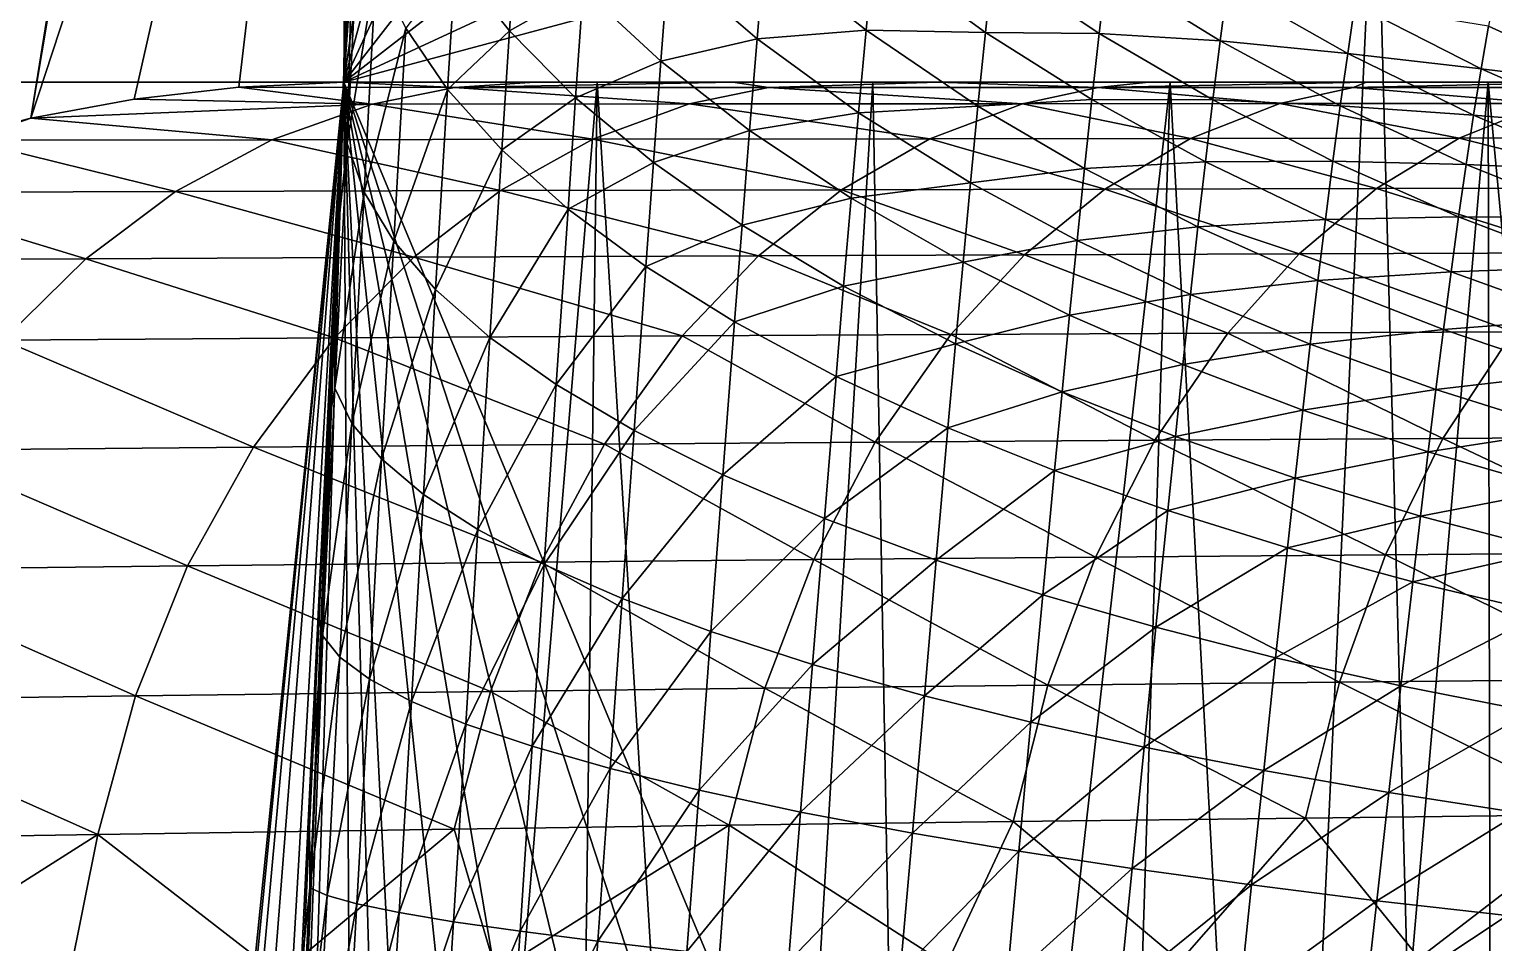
# Model space of a CAD drawing. Extents: x -53 to 3.8, y 0 to 88.2.
# Drawn here: x -42.74 to -39.903, y 68.582 to 70.351 of the extents above; entities that cross this region are included whole.
import ezdxf

# ---------------------------------------------------------------- set-up
doc = ezdxf.new("R2010")
doc.units = 0

msp = doc.modelspace()

# ---------------------------------------------------------------- linework, layer by layer
for points in [[(-44.2743, 70.249, 13.5), (-42.131, 74.249, 13.5), (-46.131, 84.249, 13.5)], [(-46.131, 70.249), (-46.131, 84.249), (-42.131, 74.249)], [(-42.131, 74.249), (-42.1091, 73.8309), (-46.131, 70.249)], [(-44.2743, 70.249, 13.5), (-43.4934, 69.8931, 13.5), (-42.131, 74.249, 13.5)], [(-43.4934, 69.8931, 13.5), (-43.3134, 69.986, 13.5), (-42.131, 74.249, 13.5)], [(-43.3134, 69.986, 13.5), (-43.1263, 70.0646, 13.5), (-42.131, 74.249, 13.5)], [(-42.131, 74.249, 13.5), (-43.1263, 70.0646, 13.5), (-42.1291, 74.1265, 13.5)], [(-42.9338, 70.1291, 13.5), (-42.1291, 74.1265, 13.5), (-43.1263, 70.0646, 13.5)], [(-42.1235, 74.0041, 13.5), (-42.1291, 74.1265, 13.5), (-42.9338, 70.1291, 13.5)], [(-42.7369, 70.1795, 13.5), (-42.1235, 74.0041, 13.5), (-42.9338, 70.1291, 13.5)], [(-42.1141, 73.8819, 13.5), (-42.1235, 74.0041, 13.5), (-42.7369, 70.1795, 13.5)], [(-42.1182, 72.0645, 13.5), (-42.1141, 73.8819, 13.5), (-42.7369, 70.1795, 13.5)], [(-42.1091, 73.8309), (-42.0436, 73.4174), (-46.131, 70.249)], [(-42.0964, 73.7241, 12.7894), (-42.131, 70.249, 13.5), (-42.131, 70.249, 13.441)], [(-42.0787, 73.6043, 12.0224), (-42.0964, 73.7241, 12.7894), (-42.131, 70.249, 13.441)], [(-42.0964, 73.7241, 12.7894), (-42.1182, 72.0645, 13.5), (-42.131, 70.249, 13.5)], [(-42.131, 70.249, 13.441), (-42.0698, 73.5515, 11.6145), (-42.0787, 73.6043, 12.0224)], [(-42.0605, 73.5005, 11.1785), (-42.0698, 73.5515, 11.6145), (-42.131, 70.249, 13.441)], [(-42.0509, 73.4515, 10.7167), (-42.0605, 73.5005, 11.1785), (-42.131, 70.249, 13.441)], [(-42.131, 70.249, 9.33625), (-42.0509, 73.4515, 10.7167), (-42.131, 70.249, 13.441)], [(-42.041, 73.4044, 10.2312), (-42.0509, 73.4515, 10.7167), (-42.131, 70.249, 9.33625)], [(-46.131, 70.249), (-42.0436, 73.4174), (-42.131, 70.249)], [(-42.0436, 73.4174), (-41.9352, 73.0129), (-42.131, 70.249)], [(-42.031, 73.359, 9.72436), (-42.041, 73.4044, 10.2312), (-42.131, 70.249, 9.33625)], [(-42.131, 70.249, 9.33625), (-42.0208, 73.3155, 9.19837), (-42.031, 73.359, 9.72436)], [(-42.0105, 73.2737, 8.65548), (-42.0208, 73.3155, 9.19837), (-42.131, 70.249, 9.33625)], [(-42.144, 69.9298, 8.96014), (-42.0105, 73.2737, 8.65548), (-42.131, 70.249, 9.33625)], [(-42.0002, 73.2336, 8.09792), (-42.0105, 73.2737, 8.65548), (-42.144, 69.9298, 8.96014)], [(-42.1463, 69.9161, 8.19953), (-42.0002, 73.2336, 8.09792), (-42.144, 69.9298, 8.96014)], [(-42.0906, 71.0472, 7.38617), (-42.0002, 73.2336, 8.09792), (-42.1463, 69.9161, 8.19953)], [(-42.131, 70.249), (-41.9352, 73.0129), (-41.7852, 72.6221)], [(-41.7852, 72.6221), (-41.5951, 72.249), (-42.131, 70.249)], [(-41.5951, 72.249), (-41.3671, 71.8979), (-42.131, 70.249)], [(-42.7369, 70.1795, 13.5), (-42.5367, 70.2162, 13.5), (-42.1182, 72.0645, 13.5)], [(-42.5367, 70.2162, 13.5), (-42.3344, 70.2392, 13.5), (-42.1182, 72.0645, 13.5)], [(-42.1182, 72.0645, 13.5), (-42.3344, 70.2392, 13.5), (-42.131, 70.249, 13.5)], [(-42.131, 70.249), (-41.3671, 71.8979), (-41.1036, 71.5725)], [(-41.1036, 71.5725), (-40.8075, 71.2764), (-42.131, 70.249)], [(-40.8075, 71.2764), (-40.4821, 71.0129), (-42.131, 70.249)], [(-42.1109, 70.6532, 7.56819), (-42.0906, 71.0472, 7.38617), (-42.1463, 69.9161, 8.19953)], [(-42.131, 70.249), (-40.4821, 71.0129), (-40.131, 70.7849)], [(-42.131, 70.249), (-40.131, 70.7849), (-40.3543, 65.9824)], [(-40.3543, 65.9824), (-40.131, 70.7849), (-40.0054, 66.0984)], [(-40.131, 70.7849), (-39.7579, 70.5948), (-40.0054, 66.0984)], [(-42.1463, 69.9161, 8.19953), (-42.131, 70.249, 7.72214), (-42.1109, 70.6532, 7.56819)], [(-42.1109, 70.6532, 7.56819), (-42.131, 70.249, 7.72214), (-42.1243, 70.1304, 7.42936)], [(-42.1003, 70.5933, 7.25059), (-42.1109, 70.6532, 7.56819), (-42.1243, 70.1304, 7.42936)], [(-42.1243, 70.1304, 7.42936), (-42.0678, 70.4732, 6.96034), (-42.1003, 70.5933, 7.25059)], [(-40.0054, 66.0984), (-39.7579, 70.5948), (-39.648, 66.1818)], [(-41.9146, 70.4804, 6.27628), (-41.8098, 70.3481, 6.00927), (-41.7948, 70.5729, 5.88699)], [(-41.8098, 70.3481, 6.00927), (-41.6668, 70.4291, 5.63627), (-41.7948, 70.5729, 5.88699)], [(-42.0108, 70.3534, 6.67379), (-41.9297, 70.2347, 6.39271), (-41.9146, 70.4804, 6.27628)], [(-41.9146, 70.4804, 6.27628), (-41.9297, 70.2347, 6.39271), (-41.8098, 70.3481, 6.00927)], [(-41.6668, 70.4291, 5.63627), (-41.5164, 70.2897, 5.39572), (-41.5017, 70.4805, 5.27727)], [(-41.5164, 70.2897, 5.39572), (-41.33, 70.3332, 5.05597), (-41.5017, 70.4805, 5.27727)], [(-41.5017, 70.4805, 5.27727), (-41.33, 70.3332, 5.05597), (-41.3156, 70.5052, 4.93535)], [(-41.33, 70.3332, 5.05597), (-41.1189, 70.3494, 4.73025), (-41.3156, 70.5052, 4.93535)], [(-41.3156, 70.5052, 4.93535), (-41.1189, 70.3494, 4.73025), (-41.1046, 70.5031, 4.60901)], [(-41.1189, 70.3494, 4.73025), (-40.8878, 70.3453, 4.42651), (-41.1046, 70.5031, 4.60901)], [(-41.1046, 70.5031, 4.60901), (-40.8878, 70.3453, 4.42651), (-40.8736, 70.4819, 4.30584)], [(-40.8878, 70.3453, 4.42651), (-40.6671, 70.3434, 4.16506), (-40.8736, 70.4819, 4.30584)], [(-40.8736, 70.4819, 4.30584), (-40.6671, 70.3434, 4.16506), (-40.653, 70.4652, 4.04488)], [(-42.1243, 70.1304, 7.42936), (-42.0915, 70.0358, 7.13009), (-42.0678, 70.4732, 6.96034)], [(-42.0915, 70.0358, 7.13009), (-42.0108, 70.3534, 6.67379), (-42.0678, 70.4732, 6.96034)], [(-40.6671, 70.3434, 4.16506), (-40.4328, 70.3288, 3.9232), (-40.653, 70.4652, 4.04488)], [(-40.653, 70.4652, 4.04488), (-40.4328, 70.3288, 3.9232), (-40.4187, 70.4366, 3.80422)], [(-41.8098, 70.3481, 6.00927), (-41.6816, 70.2188, 5.75112), (-41.6668, 70.4291, 5.63627)], [(-41.6816, 70.2188, 5.75112), (-41.5164, 70.2897, 5.39572), (-41.6668, 70.4291, 5.63627)], [(-40.4328, 70.3288, 3.9232), (-40.1858, 70.3046, 3.70144), (-40.4187, 70.4366, 3.80422)], [(-40.4187, 70.4366, 3.80422), (-40.1858, 70.3046, 3.70144), (-40.1718, 70.3997, 3.58419)], [(-39.9132, 70.3576, 3.38465), (-39.6582, 70.2416, 3.31816), (-39.8993, 70.4338, 3.26568)], [(-40.1858, 70.3046, 3.70144), (-39.9273, 70.2745, 3.49989), (-40.1718, 70.3997, 3.58419)], [(-40.1718, 70.3997, 3.58419), (-39.9273, 70.2745, 3.49989), (-39.9132, 70.3576, 3.38465)], [(-42.0108, 70.3534, 6.67379), (-42.0915, 70.0358, 7.13009), (-42.0342, 69.9412, 6.83454)], [(-42.0342, 69.9412, 6.83454), (-41.9297, 70.2347, 6.39271), (-42.0108, 70.3534, 6.67379)], [(-41.9297, 70.2347, 6.39271), (-41.8247, 70.1176, 6.11891), (-41.8098, 70.3481, 6.00927)], [(-41.8098, 70.3481, 6.00927), (-41.8247, 70.1176, 6.11891), (-41.6816, 70.2188, 5.75112)], [(-41.33, 70.3332, 5.05597), (-41.1333, 70.1896, 4.84276), (-41.1189, 70.3494, 4.73025)], [(-41.1333, 70.1896, 4.84276), (-40.9021, 70.2025, 4.5395), (-41.1189, 70.3494, 4.73025)], [(-41.1189, 70.3494, 4.73025), (-40.9021, 70.2025, 4.5395), (-40.8878, 70.3453, 4.42651)], [(-40.9021, 70.2025, 4.5395), (-40.6813, 70.2154, 4.27846), (-40.8878, 70.3453, 4.42651)], [(-40.8878, 70.3453, 4.42651), (-40.6813, 70.2154, 4.27846), (-40.6671, 70.3434, 4.16506)], [(-40.6813, 70.2154, 4.27846), (-40.447, 70.2145, 4.0362), (-40.6671, 70.3434, 4.16506)], [(-40.6671, 70.3434, 4.16506), (-40.447, 70.2145, 4.0362), (-40.4328, 70.3288, 3.9232)], [(-39.9273, 70.2745, 3.49989), (-39.6582, 70.2416, 3.31816), (-39.9132, 70.3576, 3.38465)], [(-41.5164, 70.2897, 5.39572), (-41.3445, 70.1553, 5.16679), (-41.33, 70.3332, 5.05597)], [(-41.3445, 70.1553, 5.16679), (-41.1333, 70.1896, 4.84276), (-41.33, 70.3332, 5.05597)], [(-40.447, 70.2145, 4.0362), (-40.2001, 70.2032, 3.81346), (-40.4328, 70.3288, 3.9232)], [(-40.4328, 70.3288, 3.9232), (-40.2001, 70.2032, 3.81346), (-40.1858, 70.3046, 3.70144)], [(-41.6816, 70.2188, 5.75112), (-41.531, 70.0932, 5.50338), (-41.5164, 70.2897, 5.39572)], [(-41.531, 70.0932, 5.50338), (-41.3445, 70.1553, 5.16679), (-41.5164, 70.2897, 5.39572)], [(-40.2001, 70.2032, 3.81346), (-39.9417, 70.1849, 3.61053), (-40.1858, 70.3046, 3.70144)], [(-40.1858, 70.3046, 3.70144), (-39.9417, 70.1849, 3.61053), (-39.9273, 70.2745, 3.49989)], [(-39.9417, 70.1849, 3.61053), (-39.6728, 70.1629, 3.42726), (-39.9273, 70.2745, 3.49989)], [(-39.9273, 70.2745, 3.49989), (-39.6728, 70.1629, 3.42726), (-39.6582, 70.2416, 3.31816)], [(-42.131, 70.249), (-42.9009, 62.6519), (-46.131, 70.249)], [(-42.9009, 62.6519), (-42.131, 70.249), (-42.847, 63.0159)], [(-42.847, 63.0159), (-42.131, 70.249), (-42.76, 63.3727)], [(-42.76, 63.3727), (-42.131, 70.249), (-42.6406, 63.7202)], [(-42.6406, 63.7202), (-42.131, 70.249), (-42.4894, 64.0559)], [(-42.0759, 70.2065, 14.1837), (-42.3344, 70.2392, 13.5), (-42.5367, 70.2162, 13.5)], [(-42.4894, 64.0559), (-42.131, 70.249), (-42.3082, 64.376)], [(-42.131, 70.249, 9.33625), (-42.4638, 61.4679, 10.4947), (-42.3044, 65.9926, 9.45638)], [(-42.4638, 61.4679, 10.4947), (-42.131, 70.249, 9.33625), (-42.0052, 65.8584, 10.4637)], [(-42.3344, 70.2392, 13.5), (-42.131, 70.2487, 13.5), (-42.131, 70.249, 13.5)], [(-41.9162, 70.2383, 14.057), (-42.131, 70.2487, 13.5), (-42.3344, 70.2392, 13.5)], [(-41.9162, 70.2383, 14.057), (-42.3344, 70.2392, 13.5), (-42.0759, 70.2065, 14.1837)], [(-42.3082, 64.376), (-42.131, 70.249), (-42.0987, 64.6776)], [(-42.3044, 65.9926, 9.45638), (-42.144, 69.9298, 8.96014), (-42.131, 70.249, 9.33625)], [(-42.1474, 69.9095, 7.82718), (-42.131, 70.249, 7.72214), (-42.1463, 69.9161, 8.19953)], [(-42.1243, 70.1304, 7.42936), (-42.131, 70.249, 7.72214), (-42.1474, 69.9095, 7.82718)], [(-42.131, 70.249, 13.441), (-42.131, 70.249, 13.5), (-42.131, 70.2487, 13.5)], [(-41.7605, 70.249, 13.9218), (-42.131, 70.2487, 13.5), (-41.9162, 70.2383, 14.057)], [(-41.7605, 70.249, 13.9218), (-42.131, 70.249, 13.441), (-42.131, 70.2487, 13.5)], [(-42.131, 70.249, 13.441), (-41.7605, 70.249, 13.9218), (-39.2587, 70.249, 13.397)], [(-42.131, 70.249, 13.441), (-41.6397, 70.249, 10.2041), (-42.131, 70.249, 9.33625)], [(-41.1055, 70.249, 11.0463), (-41.6397, 70.249, 10.2041), (-42.131, 70.249, 13.441)], [(-40.5296, 70.249, 11.8605), (-41.1055, 70.249, 11.0463), (-42.131, 70.249, 13.441)], [(-42.131, 70.249, 13.441), (-39.9135, 70.249, 12.6447), (-40.5296, 70.249, 11.8605)], [(-39.2587, 70.249, 13.397), (-39.9135, 70.249, 12.6447), (-42.131, 70.249, 13.441)], [(-40.6915, 65.8347), (-42.131, 70.249), (-40.3543, 65.9824)], [(-41.013, 65.6572), (-42.131, 70.249), (-40.6915, 65.8347)], [(-41.3166, 65.4512), (-42.131, 70.249), (-41.013, 65.6572)], [(-41.6004, 65.2179), (-42.131, 70.249), (-41.3166, 65.4512)], [(-41.8622, 64.959), (-42.131, 70.249), (-41.6004, 65.2179)], [(-42.0987, 64.6776), (-42.131, 70.249), (-41.8622, 64.959)], [(-42.131, 70.249, 9.33625), (-41.6397, 70.249, 10.2041), (-42.0052, 65.8584, 10.4637)], [(-41.4615, 70.2068, 14.9216), (-41.9162, 70.2383, 14.057), (-42.0759, 70.2065, 14.1837)], [(-41.9529, 69.8472, 6.54455), (-41.9297, 70.2347, 6.39271), (-42.0342, 69.9412, 6.83454)], [(-42.0052, 65.8584, 10.4637), (-41.6397, 70.249, 10.2041), (-41.6958, 65.8584, 11.0024)], [(-41.9529, 69.8472, 6.54455), (-41.8247, 70.1176, 6.11891), (-41.9297, 70.2347, 6.39271)], [(-41.3768, 70.249, 14.392), (-41.7605, 70.249, 13.9218), (-41.9162, 70.2383, 14.057)], [(-41.3081, 70.2384, 14.7887), (-41.3768, 70.249, 14.392), (-41.9162, 70.2383, 14.057)], [(-41.3081, 70.2384, 14.7887), (-41.9162, 70.2383, 14.057), (-41.4615, 70.2068, 14.9216)], [(-41.7605, 70.249, 13.9218), (-41.3768, 70.249, 14.392), (-39.2587, 70.249, 13.397)], [(-41.6958, 65.8584, 11.0024), (-41.6397, 70.249, 10.2041), (-41.3696, 65.8584, 11.5313)], [(-41.3696, 65.8584, 11.5313), (-41.6397, 70.249, 10.2041), (-41.1055, 70.249, 11.0463)], [(-40.8159, 70.2072, 15.6323), (-41.3081, 70.2384, 14.7887), (-41.4615, 70.2068, 14.9216)], [(-40.9801, 70.249, 14.8515), (-41.3768, 70.249, 14.392), (-41.3081, 70.2384, 14.7887)], [(-41.3768, 70.249, 14.392), (-40.9801, 70.249, 14.8515), (-38.567, 70.249, 14.1154)], [(-39.2587, 70.249, 13.397), (-41.3768, 70.249, 14.392), (-38.567, 70.249, 14.1154)], [(-41.3696, 65.8584, 11.5313), (-41.1055, 70.249, 11.0463), (-41.027, 65.8584, 12.0497)], [(-40.669, 70.2385, 15.4934), (-40.9801, 70.249, 14.8515), (-41.3081, 70.2384, 14.7887)], [(-40.669, 70.2385, 15.4934), (-41.3081, 70.2384, 14.7887), (-40.8159, 70.2072, 15.6323)], [(-41.027, 65.8584, 12.0497), (-41.1055, 70.249, 11.0463), (-40.5296, 70.249, 11.8605)], [(-41.027, 65.8584, 12.0497), (-40.5296, 70.249, 11.8605), (-40.6684, 65.8584, 12.5572)], [(-40.5709, 70.249, 15.2997), (-40.9801, 70.249, 14.8515), (-40.669, 70.2385, 15.4934)], [(-40.9801, 70.249, 14.8515), (-40.5709, 70.249, 15.2997), (-37.8401, 70.249, 14.7982)], [(-38.567, 70.249, 14.1154), (-40.9801, 70.249, 14.8515), (-37.8401, 70.249, 14.7982)], [(-40.3174, 70.2074, 16.1414), (-40.669, 70.2385, 15.4934), (-40.8159, 70.2072, 15.6323)], [(-40.1493, 70.249, 15.7363), (-40.5709, 70.249, 15.2997), (-40.669, 70.2385, 15.4934)], [(-40.1754, 70.2385, 15.9983), (-40.1493, 70.249, 15.7363), (-40.669, 70.2385, 15.4934)], [(-40.1754, 70.2385, 15.9983), (-40.669, 70.2385, 15.4934), (-40.3174, 70.2074, 16.1414)], [(-40.6684, 65.8584, 12.5572), (-40.5296, 70.249, 11.8605), (-40.2942, 65.8584, 13.0534)], [(-40.5709, 70.249, 15.2997), (-40.1493, 70.249, 15.7363), (-37.8401, 70.249, 14.7982)], [(-40.5296, 70.249, 11.8605), (-39.9135, 70.249, 12.6447), (-40.2942, 65.8584, 13.0534)], [(-39.8029, 70.2077, 16.6343), (-40.1754, 70.2385, 15.9983), (-40.3174, 70.2074, 16.1414)], [(-40.2942, 65.8584, 13.0534), (-39.9135, 70.249, 12.6447), (-39.9046, 65.8584, 13.5377)], [(-39.7158, 70.249, 16.1611), (-40.1493, 70.249, 15.7363), (-40.1754, 70.2385, 15.9983)], [(-39.666, 70.2386, 16.4871), (-39.7158, 70.249, 16.1611), (-40.1754, 70.2385, 15.9983)], [(-39.666, 70.2386, 16.4871), (-40.1754, 70.2385, 15.9983), (-39.8029, 70.2077, 16.6343)], [(-40.1493, 70.249, 15.7363), (-39.7158, 70.249, 16.1611), (-37.0798, 70.249, 15.4436)], [(-37.8401, 70.249, 14.7982), (-40.1493, 70.249, 15.7363), (-37.0798, 70.249, 15.4436)], [(-39.5001, 65.8584, 14.0096), (-39.9135, 70.249, 12.6447), (-39.2587, 70.249, 13.397)], [(-39.9046, 65.8584, 13.5377), (-39.9135, 70.249, 12.6447), (-39.5001, 65.8584, 14.0096)], [(-42.7369, 70.1795, 13.5), (-42.0759, 70.2065, 14.1837), (-42.5367, 70.2162, 13.5)], [(-42.2705, 70.1375, 14.3382), (-42.0759, 70.2065, 14.1837), (-42.7369, 70.1795, 13.5)], [(-42.2705, 70.1375, 14.3382), (-41.6485, 70.1385, 15.0837), (-42.0759, 70.2065, 14.1837)], [(-41.6485, 70.1385, 15.0837), (-41.4615, 70.2068, 14.9216), (-42.0759, 70.2065, 14.1837)], [(-41.8247, 70.1176, 6.11891), (-41.6964, 70.0031, 5.85414), (-41.6816, 70.2188, 5.75112)], [(-41.6816, 70.2188, 5.75112), (-41.6964, 70.0031, 5.85414), (-41.531, 70.0932, 5.50338)], [(-41.6485, 70.1385, 15.0837), (-40.9951, 70.1394, 15.8017), (-41.4615, 70.2068, 14.9216)], [(-40.9951, 70.1394, 15.8017), (-40.8159, 70.2072, 15.6323), (-41.4615, 70.2068, 14.9216)], [(-41.1333, 70.1896, 4.84276), (-40.9165, 70.054, 4.64434), (-40.9021, 70.2025, 4.5395)], [(-40.9951, 70.1394, 15.8017), (-40.4906, 70.14, 16.3159), (-40.8159, 70.2072, 15.6323)], [(-40.9165, 70.054, 4.64434), (-40.6957, 70.0815, 4.38464), (-40.9021, 70.2025, 4.5395)], [(-40.9021, 70.2025, 4.5395), (-40.6957, 70.0815, 4.38464), (-40.6813, 70.2154, 4.27846)], [(-40.4906, 70.14, 16.3159), (-40.3174, 70.2074, 16.1414), (-40.8159, 70.2072, 15.6323)], [(-40.6957, 70.0815, 4.38464), (-40.4613, 70.0943, 4.14282), (-40.6813, 70.2154, 4.27846)], [(-40.6813, 70.2154, 4.27846), (-40.4613, 70.0943, 4.14282), (-40.447, 70.2145, 4.0362)], [(-40.4906, 70.14, 16.3159), (-39.97, 70.1406, 16.8138), (-40.3174, 70.2074, 16.1414)], [(-40.4613, 70.0943, 4.14282), (-40.2145, 70.0958, 3.91983), (-40.447, 70.2145, 4.0362)], [(-40.447, 70.2145, 4.0362), (-40.2145, 70.0958, 3.91983), (-40.2001, 70.2032, 3.81346)], [(-39.97, 70.1406, 16.8138), (-39.8029, 70.2077, 16.6343), (-40.3174, 70.2074, 16.1414)], [(-40.2145, 70.0958, 3.91983), (-39.9562, 70.0892, 3.7162), (-40.2001, 70.2032, 3.81346)], [(-40.2001, 70.2032, 3.81346), (-39.9562, 70.0892, 3.7162), (-39.9417, 70.1849, 3.61053)], [(-39.97, 70.1406, 16.8138), (-39.4337, 70.1412, 17.2946), (-39.8029, 70.2077, 16.6343)], [(-42.7369, 70.1795, 13.5), (-42.9338, 70.1291, 13.5), (-42.8599, 70.1365, 13.5664)], [(-42.8599, 70.1365, 13.5664), (-42.2705, 70.1375, 14.3382), (-42.7369, 70.1795, 13.5)], [(-41.3445, 70.1553, 5.16679), (-41.1478, 70.0242, 4.94612), (-41.1333, 70.1896, 4.84276)], [(-41.1478, 70.0242, 4.94612), (-40.9165, 70.054, 4.64434), (-41.1333, 70.1896, 4.84276)], [(-39.9562, 70.0892, 3.7162), (-39.6875, 70.078, 3.53198), (-39.9417, 70.1849, 3.61053)], [(-39.9417, 70.1849, 3.61053), (-39.6875, 70.078, 3.53198), (-39.6728, 70.1629, 3.42726)], [(-41.6485, 70.1385, 15.0837), (-41.1665, 70.0406, 15.9637), (-40.9951, 70.1394, 15.8017)], [(-41.531, 70.0932, 5.50338), (-41.3591, 69.9722, 5.26751), (-41.3445, 70.1553, 5.16679)], [(-41.3591, 69.9722, 5.26751), (-41.1478, 70.0242, 4.94612), (-41.3445, 70.1553, 5.16679)], [(-41.1665, 70.0406, 15.9637), (-40.6563, 70.0418, 16.4829), (-40.9951, 70.1394, 15.8017)], [(-40.9951, 70.1394, 15.8017), (-40.6563, 70.0418, 16.4829), (-40.4906, 70.14, 16.3159)], [(-40.6563, 70.0418, 16.4829), (-40.1298, 70.0429, 16.9856), (-40.4906, 70.14, 16.3159)], [(-40.4906, 70.14, 16.3159), (-40.1298, 70.0429, 16.9856), (-39.97, 70.1406, 16.8138)], [(-40.1298, 70.0429, 16.9856), (-39.5876, 70.0441, 17.471), (-39.97, 70.1406, 16.8138)], [(-39.97, 70.1406, 16.8138), (-39.5876, 70.0441, 17.471), (-39.4337, 70.1412, 17.2946)], [(-43.0529, 70.0352, 13.7064), (-42.4566, 70.0371, 14.4858), (-42.8599, 70.1365, 13.5664)], [(-42.4566, 70.0371, 14.4858), (-42.2705, 70.1375, 14.3382), (-42.8599, 70.1365, 13.5664)], [(-42.4566, 70.0371, 14.4858), (-41.8274, 70.0388, 15.2387), (-42.2705, 70.1375, 14.3382)], [(-42.2705, 70.1375, 14.3382), (-41.8274, 70.0388, 15.2387), (-41.6485, 70.1385, 15.0837)], [(-42.1481, 69.6562, 7.5677), (-42.0915, 70.0358, 7.13009), (-42.1243, 70.1304, 7.42936)], [(-42.1474, 69.9095, 7.82718), (-42.1481, 69.6562, 7.5677), (-42.1243, 70.1304, 7.42936)], [(-41.8477, 69.7542, 6.26197), (-41.8247, 70.1176, 6.11891), (-41.9529, 69.8472, 6.54455)], [(-41.8477, 69.7542, 6.26197), (-41.6964, 70.0031, 5.85414), (-41.8247, 70.1176, 6.11891)], [(-41.8274, 70.0388, 15.2387), (-41.1665, 70.0406, 15.9637), (-41.6485, 70.1385, 15.0837)], [(-41.6964, 70.0031, 5.85414), (-41.5458, 69.8918, 5.59995), (-41.531, 70.0932, 5.50338)], [(-41.531, 70.0932, 5.50338), (-41.5458, 69.8918, 5.59995), (-41.3591, 69.9722, 5.26751)], [(-40.6957, 70.0815, 4.38464), (-40.4758, 69.9686, 4.24263), (-40.4613, 70.0943, 4.14282)], [(-40.4758, 69.9686, 4.24263), (-40.229, 69.9827, 4.02019), (-40.4613, 70.0943, 4.14282)], [(-40.4613, 70.0943, 4.14282), (-40.229, 69.9827, 4.02019), (-40.2145, 70.0958, 3.91983)], [(-40.229, 69.9827, 4.02019), (-39.9708, 69.9879, 3.81654), (-40.2145, 70.0958, 3.91983)], [(-40.2145, 70.0958, 3.91983), (-39.9708, 69.9879, 3.81654), (-39.9562, 70.0892, 3.7162)], [(-39.9708, 69.9879, 3.81654), (-39.7023, 69.9874, 3.63198), (-39.9562, 70.0892, 3.7162)], [(-39.9562, 70.0892, 3.7162), (-39.7023, 69.9874, 3.63198), (-39.6875, 70.078, 3.53198)], [(-40.9165, 70.054, 4.64434), (-40.7102, 69.9421, 4.48315), (-40.6957, 70.0815, 4.38464)], [(-40.7102, 69.9421, 4.48315), (-40.4758, 69.9686, 4.24263), (-40.6957, 70.0815, 4.38464)], [(-43.2336, 69.9039, 13.8376), (-42.6309, 69.9069, 14.6242), (-43.0529, 70.0352, 13.7064)], [(-42.6309, 69.9069, 14.6242), (-42.4566, 70.0371, 14.4858), (-43.0529, 70.0352, 13.7064)], [(-42.6309, 69.9069, 14.6242), (-41.9951, 69.9097, 15.3841), (-42.4566, 70.0371, 14.4858)], [(-42.4566, 70.0371, 14.4858), (-41.9951, 69.9097, 15.3841), (-41.8274, 70.0388, 15.2387)], [(-42.0915, 70.0358, 7.13009), (-42.1481, 69.6562, 7.5677), (-42.1152, 69.5878, 7.26161)], [(-42.0915, 70.0358, 7.13009), (-42.1152, 69.5878, 7.26161), (-42.0342, 69.9412, 6.83454)], [(-41.9951, 69.9097, 15.3841), (-41.3273, 69.9125, 16.1157), (-41.8274, 70.0388, 15.2387)], [(-41.8274, 70.0388, 15.2387), (-41.3273, 69.9125, 16.1157), (-41.1665, 70.0406, 15.9637)], [(-41.3273, 69.9125, 16.1157), (-40.8119, 69.9144, 16.6397), (-41.1665, 70.0406, 15.9637)], [(-41.1665, 70.0406, 15.9637), (-40.8119, 69.9144, 16.6397), (-40.6563, 70.0418, 16.4829)], [(-41.1478, 70.0242, 4.94612), (-40.931, 69.9002, 4.74065), (-40.9165, 70.054, 4.64434)], [(-40.931, 69.9002, 4.74065), (-40.7102, 69.9421, 4.48315), (-40.9165, 70.054, 4.64434)], [(-40.8119, 69.9144, 16.6397), (-40.28, 69.9163, 17.1469), (-40.6563, 70.0418, 16.4829)], [(-40.6563, 70.0418, 16.4829), (-40.28, 69.9163, 17.1469), (-40.1298, 70.0429, 16.9856)], [(-40.28, 69.9163, 17.1469), (-39.7323, 69.9181, 17.6368), (-40.1298, 70.0429, 16.9856)], [(-40.1298, 70.0429, 16.9856), (-39.7323, 69.9181, 17.6368), (-39.5876, 70.0441, 17.471)], [(-41.7193, 69.663, 5.98859), (-41.6964, 70.0031, 5.85414), (-41.8477, 69.7542, 6.26197)], [(-41.7193, 69.663, 5.98859), (-41.5458, 69.8918, 5.59995), (-41.6964, 70.0031, 5.85414)], [(-41.3591, 69.9722, 5.26751), (-41.1624, 69.8538, 5.04006), (-41.1478, 70.0242, 4.94612)], [(-41.1624, 69.8538, 5.04006), (-40.931, 69.9002, 4.74065), (-41.1478, 70.0242, 4.94612)], [(-41.5458, 69.8918, 5.59995), (-41.3738, 69.7843, 5.35787), (-41.3591, 69.9722, 5.26751)], [(-41.3591, 69.9722, 5.26751), (-41.3738, 69.7843, 5.35787), (-41.1624, 69.8538, 5.04006)], [(-40.4758, 69.9686, 4.24263), (-40.2436, 69.8644, 4.11412), (-40.229, 69.9827, 4.02019)], [(-40.2436, 69.8644, 4.11412), (-39.9856, 69.8812, 3.91117), (-40.229, 69.9827, 4.02019)], [(-40.229, 69.9827, 4.02019), (-39.9856, 69.8812, 3.91117), (-39.9708, 69.9879, 3.81654)], [(-39.9856, 69.8812, 3.91117), (-39.7173, 69.8913, 3.7269), (-39.9708, 69.9879, 3.81654)], [(-39.9708, 69.9879, 3.81654), (-39.7173, 69.8913, 3.7269), (-39.7023, 69.9874, 3.63198)], [(-42.0342, 69.9412, 6.83454), (-42.1152, 69.5878, 7.26161), (-42.0577, 69.519, 6.95923)], [(-42.0577, 69.519, 6.95923), (-41.9529, 69.8472, 6.54455), (-42.0342, 69.9412, 6.83454)], [(-40.931, 69.9002, 4.74065), (-40.7247, 69.7978, 4.57363), (-40.7102, 69.9421, 4.48315)], [(-40.7247, 69.7978, 4.57363), (-40.4904, 69.8377, 4.33523), (-40.7102, 69.9421, 4.48315)], [(-40.7102, 69.9421, 4.48315), (-40.4904, 69.8377, 4.33523), (-40.4758, 69.9686, 4.24263)], [(-40.4904, 69.8377, 4.33523), (-40.2436, 69.8644, 4.11412), (-40.4758, 69.9686, 4.24263)], [(-42.3263, 65.9926, 8.65199), (-42.214, 68.5185, 8.04497), (-42.1463, 69.9161, 8.19953)], [(-42.3263, 65.9926, 8.65199), (-42.1463, 69.9161, 8.19953), (-42.3044, 65.9926, 9.45638)], [(-42.1463, 69.9161, 8.19953), (-42.144, 69.9298, 8.96014), (-42.3044, 65.9926, 9.45638)], [(-42.214, 68.5185, 8.04497), (-42.1971, 68.8688, 8.02115), (-42.1463, 69.9161, 8.19953)], [(-42.1971, 68.8688, 8.02115), (-42.1804, 69.2182, 7.97682), (-42.1463, 69.9161, 8.19953)], [(-42.1463, 69.9161, 8.19953), (-42.1804, 69.2182, 7.97682), (-42.1639, 69.5655, 7.91212)], [(-42.1639, 69.5655, 7.91212), (-42.1474, 69.9095, 7.82718), (-42.1463, 69.9161, 8.19953)], [(-41.9951, 69.9097, 15.3841), (-41.475, 69.7573, 16.2553), (-41.3273, 69.9125, 16.1157)], [(-41.475, 69.7573, 16.2553), (-40.9548, 69.7601, 16.7838), (-41.3273, 69.9125, 16.1157)], [(-41.3273, 69.9125, 16.1157), (-40.9548, 69.7601, 16.7838), (-40.8119, 69.9144, 16.6397)], [(-40.9548, 69.7601, 16.7838), (-40.418, 69.7628, 17.2953), (-40.8119, 69.9144, 16.6397)], [(-40.8119, 69.9144, 16.6397), (-40.418, 69.7628, 17.2953), (-40.28, 69.9163, 17.1469)], [(-40.418, 69.7628, 17.2953), (-39.8653, 69.7654, 17.7893), (-40.28, 69.9163, 17.1469)], [(-40.28, 69.9163, 17.1469), (-39.8653, 69.7654, 17.7893), (-39.7323, 69.9181, 17.6368)], [(-42.7908, 69.7493, 14.7511), (-42.6309, 69.9069, 14.6242), (-43.2336, 69.9039, 13.8376)], [(-42.7908, 69.7493, 14.7511), (-42.149, 69.7533, 15.5174), (-42.6309, 69.9069, 14.6242)], [(-42.6309, 69.9069, 14.6242), (-42.149, 69.7533, 15.5174), (-41.9951, 69.9097, 15.3841)], [(-42.1639, 69.5655, 7.91212), (-42.1481, 69.6562, 7.5677), (-42.1474, 69.9095, 7.82718)], [(-42.149, 69.7533, 15.5174), (-41.475, 69.7573, 16.2553), (-41.9951, 69.9097, 15.3841)], [(-41.5685, 69.5741, 5.72603), (-41.5458, 69.8918, 5.59995), (-41.7193, 69.663, 5.98859)], [(-41.5685, 69.5741, 5.72603), (-41.3738, 69.7843, 5.35787), (-41.5458, 69.8918, 5.59995)], [(-41.1624, 69.8538, 5.04006), (-40.9456, 69.7418, 4.82818), (-40.931, 69.9002, 4.74065)], [(-40.9456, 69.7418, 4.82818), (-40.7247, 69.7978, 4.57363), (-40.931, 69.9002, 4.74065)], [(-39.9856, 69.8812, 3.91117), (-39.7323, 69.7902, 3.81639), (-39.7173, 69.8913, 3.7269)], [(-40.4904, 69.8377, 4.33523), (-40.2583, 69.7412, 4.20124), (-40.2436, 69.8644, 4.11412)], [(-40.2583, 69.7412, 4.20124), (-40.0004, 69.7695, 3.99973), (-40.2436, 69.8644, 4.11412)], [(-40.2436, 69.8644, 4.11412), (-40.0004, 69.7695, 3.99973), (-39.9856, 69.8812, 3.91117)], [(-40.0004, 69.7695, 3.99973), (-39.7323, 69.7902, 3.81639), (-39.9856, 69.8812, 3.91117)], [(-41.9762, 69.4502, 6.66244), (-41.9529, 69.8472, 6.54455), (-42.0577, 69.519, 6.95923)], [(-41.9762, 69.4502, 6.66244), (-41.8477, 69.7542, 6.26197), (-41.9529, 69.8472, 6.54455)], [(-41.3738, 69.7843, 5.35787), (-41.177, 69.679, 5.12435), (-41.1624, 69.8538, 5.04006)], [(-41.1624, 69.8538, 5.04006), (-41.177, 69.679, 5.12435), (-40.9456, 69.7418, 4.82818)], [(-40.7247, 69.7978, 4.57363), (-40.505, 69.7021, 4.42026), (-40.4904, 69.8377, 4.33523)], [(-40.505, 69.7021, 4.42026), (-40.2583, 69.7412, 4.20124), (-40.4904, 69.8377, 4.33523)], [(-41.3965, 69.488, 5.47587), (-41.3738, 69.7843, 5.35787), (-41.5685, 69.5741, 5.72603)], [(-41.3965, 69.488, 5.47587), (-41.177, 69.679, 5.12435), (-41.3738, 69.7843, 5.35787)], [(-40.9456, 69.7418, 4.82818), (-40.7393, 69.6491, 4.65586), (-40.7247, 69.7978, 4.57363)], [(-40.7393, 69.6491, 4.65586), (-40.505, 69.7021, 4.42026), (-40.7247, 69.7978, 4.57363)], [(-40.0004, 69.7695, 3.99973), (-39.7473, 69.6843, 3.90011), (-39.7323, 69.7902, 3.81639)], [(-42.9537, 69.5362, 14.8804), (-42.3061, 69.5419, 15.6536), (-42.7908, 69.7493, 14.7511)], [(-42.7908, 69.7493, 14.7511), (-42.3061, 69.5419, 15.6536), (-42.149, 69.7533, 15.5174)], [(-42.3061, 69.5419, 15.6536), (-41.626, 69.5474, 16.398), (-42.149, 69.7533, 15.5174)], [(-42.149, 69.7533, 15.5174), (-41.626, 69.5474, 16.398), (-41.475, 69.7573, 16.2553)], [(-41.8709, 69.382, 6.37314), (-41.8477, 69.7542, 6.26197), (-41.9762, 69.4502, 6.66244)], [(-41.8709, 69.382, 6.37314), (-41.7193, 69.663, 5.98859), (-41.8477, 69.7542, 6.26197)], [(-41.626, 69.5474, 16.398), (-41.101, 69.5513, 16.9311), (-41.475, 69.7573, 16.2553)], [(-41.475, 69.7573, 16.2553), (-41.101, 69.5513, 16.9311), (-40.9548, 69.7601, 16.7838)], [(-41.101, 69.5513, 16.9311), (-40.5594, 69.5551, 17.4471), (-40.9548, 69.7601, 16.7838)], [(-40.9548, 69.7601, 16.7838), (-40.5594, 69.5551, 17.4471), (-40.418, 69.7628, 17.2953)], [(-40.5594, 69.5551, 17.4471), (-40.0016, 69.5587, 17.9455), (-40.418, 69.7628, 17.2953)], [(-40.418, 69.7628, 17.2953), (-40.0016, 69.5587, 17.9455), (-39.8653, 69.7654, 17.7893)], [(-40.2583, 69.7412, 4.20124), (-40.0152, 69.6532, 4.08185), (-40.0004, 69.7695, 3.99973)], [(-40.0152, 69.6532, 4.08185), (-39.7473, 69.6843, 3.90011), (-40.0004, 69.7695, 3.99973)], [(-40.0016, 69.5587, 17.9455), (-39.4283, 69.5622, 18.4258), (-39.8653, 69.7654, 17.7893)], [(-41.177, 69.679, 5.12435), (-40.9602, 69.5792, 4.90671), (-40.9456, 69.7418, 4.82818)], [(-40.9456, 69.7418, 4.82818), (-40.9602, 69.5792, 4.90671), (-40.7393, 69.6491, 4.65586)], [(-40.505, 69.7021, 4.42026), (-40.273, 69.6136, 4.28122), (-40.2583, 69.7412, 4.20124)], [(-40.273, 69.6136, 4.28122), (-40.0152, 69.6532, 4.08185), (-40.2583, 69.7412, 4.20124)], [(-40.7393, 69.6491, 4.65586), (-40.5196, 69.5624, 4.49752), (-40.505, 69.7021, 4.42026)], [(-40.5196, 69.5624, 4.49752), (-40.273, 69.6136, 4.28122), (-40.505, 69.7021, 4.42026)], [(-41.7424, 69.3147, 6.09317), (-41.7193, 69.663, 5.98859), (-41.8709, 69.382, 6.37314)], [(-41.7424, 69.3147, 6.09317), (-41.5685, 69.5741, 5.72603), (-41.7193, 69.663, 5.98859)], [(-41.1997, 69.4034, 5.23442), (-41.177, 69.679, 5.12435), (-41.3965, 69.488, 5.47587)], [(-41.1997, 69.4034, 5.23442), (-40.9602, 69.5792, 4.90671), (-41.177, 69.679, 5.12435)], [(-40.0152, 69.6532, 4.08185), (-39.7623, 69.574, 3.97771), (-39.7473, 69.6843, 3.90011)], [(-42.172, 69.177, 7.66443), (-42.1481, 69.6562, 7.5677), (-42.1639, 69.5655, 7.91212)], [(-42.1152, 69.5878, 7.26161), (-42.1481, 69.6562, 7.5677), (-42.172, 69.177, 7.66443)], [(-40.9602, 69.5792, 4.90671), (-40.754, 69.4965, 4.72961), (-40.7393, 69.6491, 4.65586)], [(-40.7393, 69.6491, 4.65586), (-40.754, 69.4965, 4.72961), (-40.5196, 69.5624, 4.49752)], [(-40.273, 69.6136, 4.28122), (-40.0301, 69.5326, 4.1572), (-40.0152, 69.6532, 4.08185)], [(-40.0301, 69.5326, 4.1572), (-39.7623, 69.574, 3.97771), (-40.0152, 69.6532, 4.08185)], [(-40.5196, 69.5624, 4.49752), (-40.2878, 69.482, 4.35387), (-40.273, 69.6136, 4.28122)], [(-40.2878, 69.482, 4.35387), (-40.0301, 69.5326, 4.1572), (-40.273, 69.6136, 4.28122)], [(-42.1152, 69.5878, 7.26161), (-42.172, 69.177, 7.66443), (-42.1388, 69.1348, 7.3538)], [(-42.1388, 69.1348, 7.3538), (-42.0577, 69.519, 6.95923), (-42.1152, 69.5878, 7.26161)], [(-41.5915, 69.2487, 5.82418), (-41.5685, 69.5741, 5.72603), (-41.7424, 69.3147, 6.09317)], [(-41.5915, 69.2487, 5.82418), (-41.3965, 69.488, 5.47587), (-41.5685, 69.5741, 5.72603)], [(-40.9829, 69.3228, 5.00925), (-40.9602, 69.5792, 4.90671), (-41.1997, 69.4034, 5.23442)], [(-40.9829, 69.3228, 5.00925), (-40.754, 69.4965, 4.72961), (-40.9602, 69.5792, 4.90671)], [(-40.0301, 69.5326, 4.1572), (-39.7773, 69.4597, 4.04889), (-39.7623, 69.574, 3.97771)], [(-42.3061, 69.5419, 15.6536), (-41.7486, 69.3188, 16.5139), (-41.626, 69.5474, 16.398)], [(-42.1804, 69.2182, 7.97682), (-42.172, 69.177, 7.66443), (-42.1639, 69.5655, 7.91212)], [(-41.7486, 69.3188, 16.5139), (-41.2199, 69.3238, 17.0509), (-41.626, 69.5474, 16.398)], [(-41.626, 69.5474, 16.398), (-41.2199, 69.3238, 17.0509), (-41.101, 69.5513, 16.9311)], [(-41.2199, 69.3238, 17.0509), (-40.6745, 69.3287, 17.5708), (-41.101, 69.5513, 16.9311)], [(-41.101, 69.5513, 16.9311), (-40.6745, 69.3287, 17.5708), (-40.5594, 69.5551, 17.4471)], [(-40.754, 69.4965, 4.72961), (-40.5344, 69.419, 4.56679), (-40.5196, 69.5624, 4.49752)], [(-40.6745, 69.3287, 17.5708), (-40.1128, 69.3334, 18.0729), (-40.5594, 69.5551, 17.4471)], [(-40.5594, 69.5551, 17.4471), (-40.1128, 69.3334, 18.0729), (-40.0016, 69.5587, 17.9455)], [(-40.5196, 69.5624, 4.49752), (-40.5344, 69.419, 4.56679), (-40.2878, 69.482, 4.35387)], [(-40.1128, 69.3334, 18.0729), (-39.5354, 69.3379, 18.5567), (-40.0016, 69.5587, 17.9455)], [(-40.0016, 69.5587, 17.9455), (-39.5354, 69.3379, 18.5567), (-39.4283, 69.5622, 18.4258)], [(-43.0855, 69.3043, 14.9851), (-42.4334, 69.3117, 15.7639), (-42.9537, 69.5362, 14.8804)], [(-42.9537, 69.5362, 14.8804), (-42.4334, 69.3117, 15.7639), (-42.3061, 69.5419, 15.6536)], [(-42.4334, 69.3117, 15.7639), (-41.7486, 69.3188, 16.5139), (-42.3061, 69.5419, 15.6536)], [(-42.0812, 69.092, 7.04686), (-42.0577, 69.519, 6.95923), (-42.1388, 69.1348, 7.3538)], [(-42.0812, 69.092, 7.04686), (-41.9762, 69.4502, 6.66244), (-42.0577, 69.519, 6.95923)], [(-40.2878, 69.482, 4.35387), (-40.0449, 69.4083, 4.22562), (-40.0301, 69.5326, 4.1572)], [(-40.0449, 69.4083, 4.22562), (-39.7773, 69.4597, 4.04889), (-40.0301, 69.5326, 4.1572)], [(-41.4195, 69.1845, 5.56777), (-41.3965, 69.488, 5.47587), (-41.5915, 69.2487, 5.82418)], [(-41.4195, 69.1845, 5.56777), (-41.1997, 69.4034, 5.23442), (-41.3965, 69.488, 5.47587)], [(-40.7767, 69.2558, 4.8259), (-40.754, 69.4965, 4.72961), (-40.9829, 69.3228, 5.00925)], [(-40.7767, 69.2558, 4.8259), (-40.5344, 69.419, 4.56679), (-40.754, 69.4965, 4.72961)], [(-40.5344, 69.419, 4.56679), (-40.3026, 69.3469, 4.41899), (-40.2878, 69.482, 4.35387)], [(-40.2878, 69.482, 4.35387), (-40.3026, 69.3469, 4.41899), (-40.0449, 69.4083, 4.22562)], [(-40.0449, 69.4083, 4.22562), (-39.7923, 69.3418, 4.11348), (-39.7773, 69.4597, 4.04889)], [(-41.9996, 69.0488, 6.7455), (-41.9762, 69.4502, 6.66244), (-42.0812, 69.092, 7.04686)], [(-41.9996, 69.0488, 6.7455), (-41.8709, 69.382, 6.37314), (-41.9762, 69.4502, 6.66244)], [(-41.2226, 69.1209, 5.32017), (-41.1997, 69.4034, 5.23442), (-41.4195, 69.1845, 5.56777)], [(-41.2226, 69.1209, 5.32017), (-40.9829, 69.3228, 5.00925), (-41.1997, 69.4034, 5.23442)], [(-40.5572, 69.1927, 4.6572), (-40.5344, 69.419, 4.56679), (-40.7767, 69.2558, 4.8259)], [(-40.5572, 69.1927, 4.6572), (-40.3026, 69.3469, 4.41899), (-40.5344, 69.419, 4.56679)], [(-40.3026, 69.3469, 4.41899), (-40.0598, 69.2807, 4.28692), (-40.0449, 69.4083, 4.22562)], [(-40.0449, 69.4083, 4.22562), (-40.0598, 69.2807, 4.28692), (-39.7923, 69.3418, 4.11348)], [(-41.8942, 69.0054, 6.45165), (-41.8709, 69.382, 6.37314), (-41.9996, 69.0488, 6.7455)], [(-41.8942, 69.0054, 6.45165), (-41.7424, 69.3147, 6.09317), (-41.8709, 69.382, 6.37314)], [(-40.3255, 69.1337, 4.50391), (-40.3026, 69.3469, 4.41899), (-40.5572, 69.1927, 4.6572)], [(-40.3255, 69.1337, 4.50391), (-40.0598, 69.2807, 4.28692), (-40.3026, 69.3469, 4.41899)], [(-42.4334, 69.3117, 15.7639), (-41.8463, 69.0686, 16.6063), (-41.7486, 69.3188, 16.5139)], [(-41.8463, 69.0686, 16.6063), (-41.3149, 69.0748, 17.1467), (-41.7486, 69.3188, 16.5139)], [(-41.7486, 69.3188, 16.5139), (-41.3149, 69.0748, 17.1467), (-41.2199, 69.3238, 17.0509)], [(-41.3149, 69.0748, 17.1467), (-40.7666, 69.0808, 17.6698), (-41.2199, 69.3238, 17.0509)], [(-41.0059, 69.0601, 5.08913), (-40.9829, 69.3228, 5.00925), (-41.2226, 69.1209, 5.32017)], [(-41.2199, 69.3238, 17.0509), (-40.7666, 69.0808, 17.6698), (-40.6745, 69.3287, 17.5708)], [(-41.0059, 69.0601, 5.08913), (-40.7767, 69.2558, 4.8259), (-40.9829, 69.3228, 5.00925)], [(-40.7666, 69.0808, 17.6698), (-40.2019, 69.0866, 18.1751), (-40.6745, 69.3287, 17.5708)], [(-40.6745, 69.3287, 17.5708), (-40.2019, 69.0866, 18.1751), (-40.1128, 69.3334, 18.0729)], [(-40.2019, 69.0866, 18.1751), (-39.6215, 69.0922, 18.662), (-40.1128, 69.3334, 18.0729)], [(-40.1128, 69.3334, 18.0729), (-39.6215, 69.0922, 18.662), (-39.5354, 69.3379, 18.5567)], [(-40.0598, 69.2807, 4.28692), (-39.8073, 69.2208, 4.17131), (-39.7923, 69.3418, 4.11348)], [(-43.19, 69.0507, 15.0679), (-42.5346, 69.0598, 15.8516), (-43.0855, 69.3043, 14.9851)], [(-43.0855, 69.3043, 14.9851), (-42.5346, 69.0598, 15.8516), (-42.4334, 69.3117, 15.7639)], [(-42.5346, 69.0598, 15.8516), (-41.8463, 69.0686, 16.6063), (-42.4334, 69.3117, 15.7639)], [(-41.7656, 68.9622, 6.16718), (-41.7424, 69.3147, 6.09317), (-41.8942, 69.0054, 6.45165)], [(-41.7656, 68.9622, 6.16718), (-41.5915, 69.2487, 5.82418), (-41.7424, 69.3147, 6.09317)], [(-40.0828, 69.0793, 4.36679), (-40.0598, 69.2807, 4.28692), (-40.3255, 69.1337, 4.50391)], [(-40.0828, 69.0793, 4.36679), (-39.8073, 69.2208, 4.17131), (-40.0598, 69.2807, 4.28692)], [(-41.6147, 68.9193, 5.89376), (-41.5915, 69.2487, 5.82418), (-41.7656, 68.9622, 6.16718)], [(-41.6147, 68.9193, 5.89376), (-41.4195, 69.1845, 5.56777), (-41.5915, 69.2487, 5.82418)], [(-40.7997, 69.0091, 4.90088), (-40.7767, 69.2558, 4.8259), (-41.0059, 69.0601, 5.08913)], [(-40.7997, 69.0091, 4.90088), (-40.5572, 69.1927, 4.6572), (-40.7767, 69.2558, 4.8259)], [(-42.1971, 68.8688, 8.02115), (-42.172, 69.177, 7.66443), (-42.1804, 69.2182, 7.97682)], [(-39.8304, 69.0296, 4.24659), (-39.8073, 69.2208, 4.17131), (-40.0828, 69.0793, 4.36679)], [(-42.1965, 68.6881, 7.72041), (-42.172, 69.177, 7.66443), (-42.1971, 68.8688, 8.02115)], [(-42.1388, 69.1348, 7.3538), (-42.172, 69.177, 7.66443), (-42.1965, 68.6881, 7.72041)], [(-41.4426, 68.8771, 5.63302), (-41.4195, 69.1845, 5.56777), (-41.6147, 68.9193, 5.89376)], [(-41.4426, 68.8771, 5.63302), (-41.2226, 69.1209, 5.32017), (-41.4195, 69.1845, 5.56777)], [(-40.5802, 68.9607, 4.72756), (-40.5572, 69.1927, 4.6572), (-40.7997, 69.0091, 4.90088)], [(-40.5802, 68.9607, 4.72756), (-40.3255, 69.1337, 4.50391), (-40.5572, 69.1927, 4.6572)], [(-42.1631, 68.6731, 7.40747), (-42.1388, 69.1348, 7.3538), (-42.1965, 68.6881, 7.72041)], [(-42.1631, 68.6731, 7.40747), (-42.0812, 69.092, 7.04686), (-42.1388, 69.1348, 7.3538)], [(-41.2458, 68.8348, 5.38112), (-41.2226, 69.1209, 5.32017), (-41.4426, 68.8771, 5.63302)], [(-41.2458, 68.8348, 5.38112), (-41.0059, 69.0601, 5.08913), (-41.2226, 69.1209, 5.32017)], [(-40.3485, 68.9152, 4.56994), (-40.3255, 69.1337, 4.50391), (-40.5802, 68.9607, 4.72756)], [(-40.3485, 68.9152, 4.56994), (-40.0828, 69.0793, 4.36679), (-40.3255, 69.1337, 4.50391)], [(-42.1053, 68.657, 7.09815), (-42.0812, 69.092, 7.04686), (-42.1631, 68.6731, 7.40747)], [(-42.1053, 68.657, 7.09815), (-41.9996, 69.0488, 6.7455), (-42.0812, 69.092, 7.04686)], [(-39.6849, 68.8298, 18.7396), (-39.6215, 69.0922, 18.662), (-40.2019, 69.0866, 18.1751)], [(-41.9173, 68.8018, 16.6734), (-41.8463, 69.0686, 16.6063), (-42.5346, 69.0598, 15.8516)], [(-41.3842, 68.8092, 17.2165), (-41.8463, 69.0686, 16.6063), (-41.9173, 68.8018, 16.6734)], [(-41.3842, 68.8092, 17.2165), (-41.3149, 69.0748, 17.1467), (-41.8463, 69.0686, 16.6063)], [(-40.8341, 68.8163, 17.7423), (-41.3149, 69.0748, 17.1467), (-41.3842, 68.8092, 17.2165)], [(-40.8341, 68.8163, 17.7423), (-40.7666, 69.0808, 17.6698), (-41.3149, 69.0748, 17.1467)], [(-40.2674, 68.8232, 18.2502), (-40.7666, 69.0808, 17.6698), (-40.8341, 68.8163, 17.7423)], [(-40.2674, 68.8232, 18.2502), (-40.2019, 69.0866, 18.1751), (-40.7666, 69.0808, 17.6698)], [(-40.106, 68.8728, 4.4288), (-40.0828, 69.0793, 4.36679), (-40.3485, 68.9152, 4.56994)], [(-39.6849, 68.8298, 18.7396), (-40.2019, 69.0866, 18.1751), (-40.2674, 68.8232, 18.2502)], [(-40.106, 68.8728, 4.4288), (-39.8304, 69.0296, 4.24659), (-40.0828, 69.0793, 4.36679)], [(-42.6077, 68.7915, 15.915), (-43.19, 69.0507, 15.0679), (-43.2649, 68.7807, 15.1275)], [(-42.6077, 68.7915, 15.915), (-42.5346, 69.0598, 15.8516), (-43.19, 69.0507, 15.0679)], [(-41.9173, 68.8018, 16.6734), (-42.5346, 69.0598, 15.8516), (-42.6077, 68.7915, 15.915)], [(-42.0235, 68.6401, 6.79438), (-41.9996, 69.0488, 6.7455), (-42.1053, 68.657, 7.09815)], [(-42.0235, 68.6401, 6.79438), (-41.8942, 69.0054, 6.45165), (-41.9996, 69.0488, 6.7455)], [(-41.029, 68.7938, 5.14595), (-41.0059, 69.0601, 5.08913), (-41.2458, 68.8348, 5.38112)], [(-41.029, 68.7938, 5.14595), (-40.7997, 69.0091, 4.90088), (-41.0059, 69.0601, 5.08913)], [(-41.918, 68.6222, 6.49808), (-41.8942, 69.0054, 6.45165), (-42.0235, 68.6401, 6.79438)], [(-41.918, 68.6222, 6.49808), (-41.7656, 68.9622, 6.16718), (-41.8942, 69.0054, 6.45165)], [(-40.8229, 68.759, 4.95421), (-40.7997, 69.0091, 4.90088), (-41.029, 68.7938, 5.14595)], [(-40.8229, 68.759, 4.95421), (-40.5802, 68.9607, 4.72756), (-40.7997, 69.0091, 4.90088)], [(-39.8536, 68.8336, 4.3049), (-39.8304, 69.0296, 4.24659), (-40.106, 68.8728, 4.4288)], [(-41.7893, 68.6037, 6.21113), (-41.7656, 68.9622, 6.16718), (-41.918, 68.6222, 6.49808)], [(-41.7893, 68.6037, 6.21113), (-41.6147, 68.9193, 5.89376), (-41.7656, 68.9622, 6.16718)], [(-40.6034, 68.7255, 4.77756), (-40.5802, 68.9607, 4.72756), (-40.8229, 68.759, 4.95421)], [(-40.6034, 68.7255, 4.77756), (-40.3485, 68.9152, 4.56994), (-40.5802, 68.9607, 4.72756)], [(-41.6384, 68.5845, 5.93524), (-41.6147, 68.9193, 5.89376), (-41.7893, 68.6037, 6.21113)], [(-41.6384, 68.5845, 5.93524), (-41.4426, 68.8771, 5.63302), (-41.6147, 68.9193, 5.89376)], [(-40.3719, 68.6935, 4.61679), (-40.3485, 68.9152, 4.56994), (-40.6034, 68.7255, 4.77756)], [(-40.3719, 68.6935, 4.61679), (-40.106, 68.8728, 4.4288), (-40.3485, 68.9152, 4.56994)], [(-42.214, 68.5185, 8.04497), (-42.1965, 68.6881, 7.72041), (-42.1971, 68.8688, 8.02115)], [(-41.4662, 68.5649, 5.67204), (-41.4426, 68.8771, 5.63302), (-41.6384, 68.5845, 5.93524)], [(-41.4662, 68.5649, 5.67204), (-41.2458, 68.8348, 5.38112), (-41.4426, 68.8771, 5.63302)], [(-40.1294, 68.6631, 4.47268), (-40.106, 68.8728, 4.4288), (-40.3719, 68.6935, 4.61679)], [(-40.1294, 68.6631, 4.47268), (-39.8536, 68.8336, 4.3049), (-40.106, 68.8728, 4.4288)], [(-41.2694, 68.5444, 5.41764), (-41.2458, 68.8348, 5.38112), (-41.4662, 68.5649, 5.67204)], [(-41.2694, 68.5444, 5.41764), (-41.029, 68.7938, 5.14595), (-41.2458, 68.8348, 5.38112)], [(-41.9173, 68.8018, 16.6734), (-41.8359, 68.5259, 16.844), (-41.3842, 68.8092, 17.2165)], [(-41.8359, 68.5259, 16.844), (-41.4051, 68.5327, 17.2802), (-41.3842, 68.8092, 17.2165)], [(-41.4051, 68.5327, 17.2802), (-40.9631, 68.5392, 17.7052), (-41.3842, 68.8092, 17.2165)], [(-41.3842, 68.8092, 17.2165), (-40.9631, 68.5392, 17.7052), (-40.8341, 68.8163, 17.7423)], [(-40.9631, 68.5392, 17.7052), (-40.5104, 68.5456, 18.1186), (-40.8341, 68.8163, 17.7423)], [(-40.8341, 68.8163, 17.7423), (-40.5104, 68.5456, 18.1186), (-40.2674, 68.8232, 18.2502)], [(-40.5104, 68.5456, 18.1186), (-40.0472, 68.5518, 18.5202), (-40.2674, 68.8232, 18.2502)], [(-40.2674, 68.8232, 18.2502), (-40.0472, 68.5518, 18.5202), (-39.6849, 68.8298, 18.7396)], [(-39.8771, 68.6346, 4.34602), (-39.8536, 68.8336, 4.3049), (-40.1294, 68.6631, 4.47268)], [(-40.0472, 68.5518, 18.5202), (-39.5739, 68.5578, 18.9098), (-39.6849, 68.8298, 18.7396)], [(-43.2649, 68.7807, 15.1275), (-43.0594, 68.5046, 15.4706), (-42.6077, 68.7915, 15.915)], [(-43.0594, 68.5046, 15.4706), (-42.6634, 68.5119, 15.9389), (-42.6077, 68.7915, 15.915)], [(-42.6634, 68.5119, 15.9389), (-42.2555, 68.519, 16.3968), (-42.6077, 68.7915, 15.915)], [(-42.6077, 68.7915, 15.915), (-42.2555, 68.519, 16.3968), (-41.9173, 68.8018, 16.6734)], [(-42.2555, 68.519, 16.3968), (-41.8359, 68.5259, 16.844), (-41.9173, 68.8018, 16.6734)], [(-41.0526, 68.5237, 5.18001), (-41.029, 68.7938, 5.14595), (-41.2694, 68.5444, 5.41764)], [(-41.0526, 68.5237, 5.18001), (-40.8229, 68.759, 4.95421), (-41.029, 68.7938, 5.14595)], [(-40.8465, 68.5053, 4.98616), (-40.8229, 68.759, 4.95421), (-41.0526, 68.5237, 5.18001)], [(-40.8465, 68.5053, 4.98616), (-40.6034, 68.7255, 4.77756), (-40.8229, 68.759, 4.95421)], [(-40.6271, 68.487, 4.80744), (-40.6034, 68.7255, 4.77756), (-40.8465, 68.5053, 4.98616)], [(-40.6271, 68.487, 4.80744), (-40.3719, 68.6935, 4.61679), (-40.6034, 68.7255, 4.77756)], [(-40.3956, 68.4688, 4.64465), (-40.3719, 68.6935, 4.61679), (-40.6271, 68.487, 4.80744)], [(-40.3956, 68.4688, 4.64465), (-40.1294, 68.6631, 4.47268), (-40.3719, 68.6935, 4.61679)], [(-42.2214, 68.2013, 7.73401), (-42.1965, 68.6881, 7.72041), (-42.214, 68.5185, 8.04497)], [(-42.1631, 68.6731, 7.40747), (-42.1965, 68.6881, 7.72041), (-42.2214, 68.2013, 7.73401)], [(-42.1878, 68.2131, 7.42113), (-42.1631, 68.6731, 7.40747), (-42.2214, 68.2013, 7.73401)], [(-42.1878, 68.2131, 7.42113), (-42.1053, 68.657, 7.09815), (-42.1631, 68.6731, 7.40747)], [(-42.1298, 68.2236, 7.11178), (-42.1053, 68.657, 7.09815), (-42.1878, 68.2131, 7.42113)], [(-42.1298, 68.2236, 7.11178), (-42.0235, 68.6401, 6.79438), (-42.1053, 68.657, 7.09815)], [(-42.0478, 68.2327, 6.80789), (-42.0235, 68.6401, 6.79438), (-42.1298, 68.2236, 7.11178)], [(-42.0478, 68.2327, 6.80789), (-41.918, 68.6222, 6.49808), (-42.0235, 68.6401, 6.79438)], [(-40.1532, 68.4507, 4.4986), (-40.1294, 68.6631, 4.47268), (-40.3956, 68.4688, 4.64465)], [(-40.1532, 68.4507, 4.4986), (-39.8771, 68.6346, 4.34602), (-40.1294, 68.6631, 4.47268)], [(-41.9422, 68.2402, 6.51138), (-41.918, 68.6222, 6.49808), (-42.0478, 68.2327, 6.80789)], [(-41.9422, 68.2402, 6.51138), (-41.7893, 68.6037, 6.21113), (-41.918, 68.6222, 6.49808)], [(-39.9011, 68.4329, 4.37009), (-39.8771, 68.6346, 4.34602), (-40.1532, 68.4507, 4.4986)], [(-41.8134, 68.2461, 6.22414), (-41.7893, 68.6037, 6.21113), (-41.9422, 68.2402, 6.51138)], [(-41.8134, 68.2461, 6.22414), (-41.6384, 68.5845, 5.93524), (-41.7893, 68.6037, 6.21113)], [(-41.6623, 68.2505, 5.94785), (-41.6384, 68.5845, 5.93524), (-41.8134, 68.2461, 6.22414)], [(-41.6623, 68.2505, 5.94785), (-41.4662, 68.5649, 5.67204), (-41.6384, 68.5845, 5.93524)]]:
    msp.add_3dface(points)

doc.saveas('drawing.dxf')
